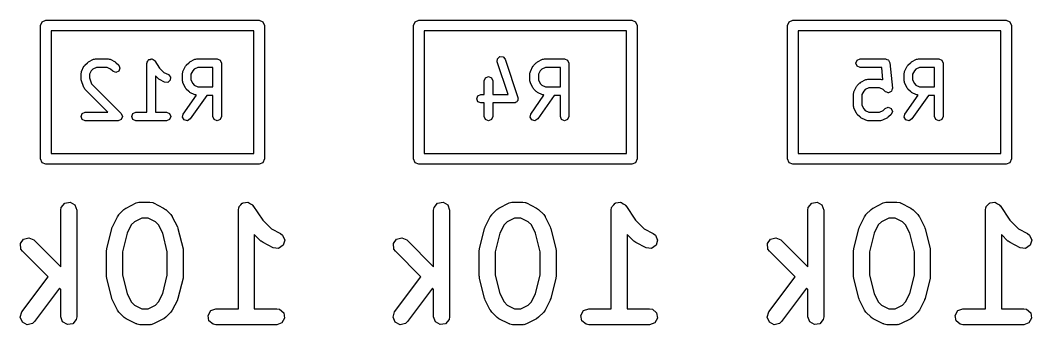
# Model space of a CAD drawing. Extents: x 0.58 to 2.6, y 0.2 to 2.14.
# Drawn here: x 1.8976 to 2.2714, y 0.2284 to 0.3407 of the extents above; entities that cross this region are included whole.
import ezdxf

# ---------------------------------------------------------------- set-up
doc = ezdxf.new("R2010")
doc.units = 0
doc.header["$MEASUREMENT"] = 0
doc.layers.add('BLACK', color=7, linetype='CONTINUOUS')

msp = doc.modelspace()

# ---------------------------------------------------------------- linework, layer by layer
at = {"layer": 'BLACK', "linetype": 'CONTINUOUS'}
for p, q in [((1.90569, 0.340171), (1.90709, 0.340748)), ((1.90709, 0.340748), (1.98583, 0.340748)), ((1.98583, 0.340748), (1.98722, 0.340171)), ((2.04349, 0.340171), (2.04488, 0.340748)), ((2.04488, 0.340748), (2.12362, 0.340748)), ((2.12362, 0.340748), (2.12501, 0.340171)), ((2.18178, 0.340171), (2.18317, 0.340748)), ((2.18317, 0.340748), (2.26191, 0.340748)), ((2.26191, 0.340748), (2.2633, 0.340171)), ((1.90512, 0.33878), (1.90569, 0.340171)), ((1.90512, 0.289567), (1.90512, 0.33878)), ((1.90906, 0.336811), (1.90906, 0.291535)), ((1.98386, 0.336811), (1.90906, 0.336811)), ((1.98386, 0.291535), (1.98386, 0.336811)), ((1.98722, 0.340171), (1.9878, 0.33878)), ((1.9878, 0.33878), (1.9878, 0.289567)), ((2.04291, 0.33878), (2.04349, 0.340171)), ((2.04291, 0.289567), (2.04291, 0.33878)), ((2.04685, 0.336811), (2.04685, 0.291535)), ((2.12165, 0.336811), (2.04685, 0.336811)), ((2.12165, 0.291535), (2.12165, 0.336811)), ((2.12501, 0.340171), (2.12559, 0.33878)), ((2.12559, 0.33878), (2.12559, 0.289567)), ((2.1812, 0.33878), (2.18178, 0.340171)), ((2.1812, 0.289567), (2.1812, 0.33878)), ((2.18514, 0.336811), (2.18514, 0.291535)), ((2.25994, 0.336811), (2.18514, 0.336811)), ((2.25994, 0.291535), (2.25994, 0.336811)), ((2.2633, 0.340171), (2.26388, 0.33878)), ((2.26388, 0.33878), (2.26388, 0.289567)), ((1.92262, 0.325191), (1.92279, 0.325387)), ((1.92279, 0.325387), (1.92466, 0.326324)), ((1.92466, 0.326324), (1.92503, 0.32635)), ((1.92503, 0.32635), (1.92537, 0.32649)), ((1.92537, 0.32649), (1.93005, 0.32649)), ((1.93005, 0.32649), (1.93039, 0.32635)), ((1.93039, 0.32635), (1.93076, 0.326324)), ((1.93076, 0.326324), (1.93263, 0.325387)), ((1.93263, 0.325387), (1.9328, 0.325191)), ((1.94444, 0.325224), (1.9447, 0.325605)), ((1.9447, 0.325605), (1.94487, 0.326029)), ((1.94487, 0.326029), (1.94502, 0.326091)), ((1.94502, 0.326091), (1.94511, 0.326226)), ((1.94511, 0.326226), (1.94556, 0.326315)), ((1.94556, 0.326315), (1.94599, 0.32649)), ((1.94599, 0.32649), (1.94614, 0.326428)), ((1.94614, 0.326428), (1.9463, 0.32646)), ((1.9463, 0.32646), (1.94668, 0.326204)), ((1.94668, 0.326204), (1.9471, 0.326029)), ((1.9471, 0.326029), (1.94716, 0.325879)), ((1.94716, 0.325879), (1.9473, 0.325789)), ((1.9473, 0.325789), (1.94909, 0.323106)), ((1.96011, 0.325191), (1.96028, 0.325387)), ((1.96028, 0.325387), (1.96216, 0.326324)), ((1.96216, 0.326324), (1.96252, 0.32635)), ((1.96252, 0.32635), (1.96286, 0.32649)), ((1.96286, 0.32649), (1.97036, 0.32649)), ((1.97036, 0.32649), (1.97147, 0.326029)), ((1.97147, 0.326029), (1.97193, 0.324915)), ((2.07385, 0.325355), (2.07394, 0.326557)), ((2.07785, 0.313367), (2.07385, 0.325355)), ((2.07394, 0.326557), (2.07485, 0.327347)), ((2.07485, 0.327347), (2.07605, 0.327261)), ((2.07605, 0.327261), (2.07684, 0.326351)), ((2.07684, 0.326351), (2.08153, 0.31229)), ((2.08853, 0.325191), (2.0887, 0.325387)), ((2.0887, 0.325387), (2.09058, 0.326324)), ((2.09058, 0.326324), (2.09094, 0.32635)), ((2.09094, 0.32635), (2.09128, 0.32649)), ((2.09128, 0.32649), (2.09878, 0.32649)), ((2.09878, 0.32649), (2.09989, 0.326029)), ((2.09989, 0.326029), (2.10036, 0.324915)), ((2.20644, 0.324915), (2.2069, 0.326029)), ((2.2069, 0.326029), (2.20801, 0.32649)), ((2.20801, 0.32649), (2.21738, 0.32649)), ((2.21738, 0.32649), (2.21787, 0.326287)), ((2.21787, 0.326287), (2.21838, 0.326134)), ((2.21838, 0.326134), (2.21842, 0.326061)), ((2.21842, 0.326061), (2.2185, 0.326029)), ((2.2185, 0.326029), (2.2187, 0.325539)), ((2.2187, 0.325539), (2.21895, 0.325072)), ((2.22682, 0.325191), (2.22699, 0.325387)), ((2.22699, 0.325387), (2.22887, 0.326324)), ((2.22887, 0.326324), (2.22923, 0.32635)), ((2.22923, 0.32635), (2.22957, 0.32649)), ((2.22957, 0.32649), (2.23707, 0.32649)), ((2.23707, 0.32649), (2.23818, 0.326029)), ((2.23818, 0.326029), (2.23864, 0.324915)), ((1.92004, 0.321166), (1.92018, 0.321505)), ((1.92018, 0.321505), (1.92021, 0.32187)), ((1.92021, 0.32187), (1.92114, 0.323745)), ((1.92114, 0.323745), (1.92134, 0.323915)), ((1.92134, 0.323915), (1.92144, 0.324154)), ((1.92144, 0.324154), (1.92238, 0.325092)), ((1.92238, 0.325092), (1.92262, 0.325191)), ((1.92385, 0.322108), (1.92319, 0.320794)), ((1.92442, 0.322684), (1.92385, 0.322108)), ((1.92574, 0.323341), (1.92442, 0.322684)), ((1.92968, 0.323341), (1.92574, 0.323341)), ((1.93099, 0.322684), (1.92968, 0.323341)), ((1.93175, 0.321927), (1.93099, 0.322684)), ((1.93286, 0.321466), (1.93175, 0.321927)), ((1.9328, 0.325191), (1.93304, 0.325092)), ((1.93398, 0.321927), (1.93286, 0.321466)), ((1.93304, 0.325092), (1.93398, 0.324154)), ((1.93398, 0.324154), (1.93444, 0.323041)), ((1.93444, 0.323041), (1.93398, 0.321927)), ((1.94441, 0.324915), (1.94448, 0.325065)), ((1.94441, 0.306805), (1.94441, 0.324915)), ((1.94448, 0.325065), (1.94444, 0.325224)), ((1.94909, 0.323106), (1.95067, 0.321523)), ((1.95067, 0.321523), (1.95232, 0.3207)), ((1.95754, 0.321166), (1.95768, 0.321505)), ((1.95768, 0.321505), (1.9577, 0.32187)), ((1.9577, 0.32187), (1.95864, 0.323745)), ((1.95864, 0.323745), (1.95884, 0.323915)), ((1.95884, 0.323915), (1.95894, 0.324154)), ((1.95894, 0.324154), (1.95987, 0.325092)), ((1.95987, 0.325092), (1.96011, 0.325191)), ((1.96134, 0.322108), (1.96069, 0.320794)), ((1.96192, 0.322684), (1.96134, 0.322108)), ((1.96323, 0.323341), (1.96192, 0.322684)), ((1.96879, 0.323341), (1.96323, 0.323341)), ((1.96879, 0.316179), (1.96879, 0.323341)), ((1.97193, 0.324915), (1.97193, 0.30523)), ((2.08596, 0.321166), (2.0861, 0.321505)), ((2.0861, 0.321505), (2.08612, 0.32187)), ((2.08612, 0.32187), (2.08706, 0.323745)), ((2.08706, 0.323745), (2.08726, 0.323915)), ((2.08726, 0.323915), (2.08736, 0.324154)), ((2.08736, 0.324154), (2.08829, 0.325092)), ((2.08829, 0.325092), (2.08853, 0.325191)), ((2.08976, 0.322108), (2.08911, 0.320794)), ((2.09034, 0.322684), (2.08976, 0.322108)), ((2.09165, 0.323341), (2.09034, 0.322684)), ((2.09721, 0.323341), (2.09165, 0.323341)), ((2.09721, 0.316179), (2.09721, 0.323341)), ((2.10036, 0.324915), (2.10036, 0.30523)), ((2.2069, 0.323802), (2.20644, 0.324915)), ((2.20801, 0.323341), (2.2069, 0.323802)), ((2.21596, 0.323341), (2.20801, 0.323341)), ((2.21642, 0.318721), (2.21596, 0.323341)), ((2.21895, 0.325072), (2.21989, 0.315698)), ((2.22425, 0.321166), (2.22439, 0.321505)), ((2.22439, 0.321505), (2.22441, 0.32187)), ((2.22441, 0.32187), (2.22535, 0.323745)), ((2.22535, 0.323745), (2.22554, 0.323915)), ((2.22554, 0.323915), (2.22564, 0.324154)), ((2.22564, 0.324154), (2.22658, 0.325092)), ((2.22658, 0.325092), (2.22682, 0.325191)), ((2.22805, 0.322108), (2.2274, 0.320794)), ((2.22863, 0.322684), (2.22805, 0.322108)), ((2.22994, 0.323341), (2.22863, 0.322684)), ((2.23549, 0.323341), (2.22994, 0.323341)), ((2.23549, 0.316179), (2.23549, 0.323341)), ((2.23864, 0.324915), (2.23864, 0.30523)), ((1.92004, 0.319291), (1.92004, 0.321166)), ((1.92014, 0.319052), (1.92004, 0.319291)), ((1.92012, 0.318793), (1.92014, 0.319052)), ((1.92106, 0.315981), (1.92012, 0.318793)), ((1.92319, 0.320794), (1.92319, 0.319547)), ((1.92319, 0.319547), (1.92393, 0.31733)), ((1.94862, 0.319115), (1.94756, 0.320176)), ((1.94756, 0.320176), (1.94756, 0.306805)), ((1.94886, 0.319016), (1.94862, 0.319115)), ((1.94903, 0.31882), (1.94886, 0.319016)), ((1.95091, 0.317883), (1.94903, 0.31882)), ((1.95211, 0.317797), (1.95091, 0.317883)), ((1.95302, 0.318587), (1.95211, 0.317797)), ((1.95232, 0.3207), (1.95311, 0.319789)), ((1.95311, 0.319789), (1.95302, 0.318587)), ((1.95754, 0.318354), (1.95754, 0.321166)), ((1.95768, 0.318015), (1.95754, 0.318354)), ((1.9577, 0.317649), (1.95768, 0.318015)), ((1.96069, 0.320794), (1.96069, 0.318725)), ((1.96069, 0.318725), (1.96134, 0.317412)), ((2.06909, 0.318354), (2.06955, 0.319467)), ((2.06909, 0.313367), (2.06909, 0.318354)), ((2.06955, 0.319467), (2.07066, 0.319929)), ((2.07066, 0.319929), (2.07177, 0.319467)), ((2.07177, 0.319467), (2.07223, 0.318354)), ((2.07223, 0.318354), (2.07223, 0.313367)), ((2.08596, 0.318354), (2.08596, 0.321166)), ((2.0861, 0.318015), (2.08596, 0.318354)), ((2.08612, 0.317649), (2.0861, 0.318015)), ((2.08911, 0.320794), (2.08911, 0.318725)), ((2.08911, 0.318725), (2.08976, 0.317412)), ((2.20807, 0.317692), (2.20824, 0.317887)), ((2.20824, 0.317887), (2.21012, 0.318825)), ((2.21012, 0.318825), (2.21048, 0.318851)), ((2.21048, 0.318851), (2.21082, 0.318991)), ((2.21082, 0.318991), (2.21551, 0.318991)), ((2.21551, 0.318991), (2.21585, 0.318851)), ((2.21585, 0.318851), (2.21621, 0.318825)), ((2.21621, 0.318825), (2.21642, 0.318721)), ((2.22425, 0.318354), (2.22425, 0.321166)), ((2.22439, 0.318015), (2.22425, 0.318354)), ((2.22441, 0.317649), (2.22439, 0.318015)), ((2.2274, 0.320794), (2.2274, 0.318725)), ((2.2274, 0.318725), (2.22805, 0.317412)), ((1.9213, 0.315704), (1.92106, 0.315981)), ((1.92144, 0.315365), (1.9213, 0.315704)), ((1.93, 0.306805), (1.92144, 0.315365)), ((1.92393, 0.31733), (1.93492, 0.306344)), ((1.95864, 0.315775), (1.9577, 0.317649)), ((1.95884, 0.315605), (1.95864, 0.315775)), ((1.95894, 0.315365), (1.95884, 0.315605)), ((1.95987, 0.314428), (1.95894, 0.315365)), ((1.96011, 0.314329), (1.95987, 0.314428)), ((1.96028, 0.314133), (1.96011, 0.314329)), ((1.96216, 0.313196), (1.96028, 0.314133)), ((1.96134, 0.317412), (1.96192, 0.316836)), ((1.96192, 0.316836), (1.96323, 0.316179)), ((1.96323, 0.316179), (1.96879, 0.316179)), ((2.08706, 0.315775), (2.08612, 0.317649)), ((2.08726, 0.315605), (2.08706, 0.315775)), ((2.08736, 0.315365), (2.08726, 0.315605)), ((2.08829, 0.314428), (2.08736, 0.315365)), ((2.08853, 0.314329), (2.08829, 0.314428)), ((2.0887, 0.314133), (2.08853, 0.314329)), ((2.09058, 0.313196), (2.0887, 0.314133)), ((2.08976, 0.317412), (2.09034, 0.316836)), ((2.09034, 0.316836), (2.09165, 0.316179)), ((2.09165, 0.316179), (2.09721, 0.316179)), ((2.20564, 0.314005), (2.20566, 0.314371)), ((2.20566, 0.314371), (2.2066, 0.316246)), ((2.2066, 0.316246), (2.2068, 0.316416)), ((2.2068, 0.316416), (2.2069, 0.316655)), ((2.2069, 0.316655), (2.20783, 0.317592)), ((2.20783, 0.317592), (2.20807, 0.317692)), ((2.2093, 0.314609), (2.20865, 0.313295)), ((2.20988, 0.315185), (2.2093, 0.314609)), ((2.21119, 0.315842), (2.20988, 0.315185)), ((2.21514, 0.315842), (2.21119, 0.315842)), ((2.21645, 0.315185), (2.21514, 0.315842)), ((2.21721, 0.314428), (2.21645, 0.315185)), ((2.21728, 0.314396), (2.21721, 0.314428)), ((2.21732, 0.314323), (2.21728, 0.314396)), ((2.21783, 0.31417), (2.21732, 0.314323)), ((2.21832, 0.313967), (2.21783, 0.31417)), ((2.21894, 0.314225), (2.21848, 0.313975)), ((2.21943, 0.314428), (2.21894, 0.314225)), ((2.21947, 0.314505), (2.21943, 0.314428)), ((2.21954, 0.314544), (2.21947, 0.314505)), ((2.21969, 0.315052), (2.21954, 0.314544)), ((2.2199, 0.315542), (2.21969, 0.315052)), ((2.21989, 0.315698), (2.21986, 0.315619)), ((2.21986, 0.315619), (2.2199, 0.315542)), ((2.22535, 0.315775), (2.22441, 0.317649)), ((2.22554, 0.315605), (2.22535, 0.315775)), ((2.22564, 0.315365), (2.22554, 0.315605)), ((2.22658, 0.314428), (2.22564, 0.315365)), ((2.22682, 0.314329), (2.22658, 0.314428)), ((2.22699, 0.314133), (2.22682, 0.314329)), ((2.22887, 0.313196), (2.22699, 0.314133)), ((2.22805, 0.317412), (2.22863, 0.316836)), ((2.22863, 0.316836), (2.22994, 0.316179)), ((2.22994, 0.316179), (2.23549, 0.316179)), ((1.95782, 0.306133), (1.9627, 0.313098)), ((1.96649, 0.313029), (1.9604, 0.304327)), ((1.96252, 0.31317), (1.96216, 0.313196)), ((1.9627, 0.313098), (1.96252, 0.31317)), ((1.96879, 0.313029), (1.96649, 0.313029)), ((1.96879, 0.30523), (1.96879, 0.313029)), ((2.06627, 0.311792), (2.06673, 0.312906)), ((2.06673, 0.310679), (2.06627, 0.311792)), ((2.06673, 0.312906), (2.06785, 0.313367)), ((2.06785, 0.310217), (2.06673, 0.310679)), ((2.06785, 0.313367), (2.06909, 0.313367)), ((2.07223, 0.313367), (2.07785, 0.313367)), ((2.08027, 0.310316), (2.08003, 0.310217)), ((2.08053, 0.310298), (2.08027, 0.310316)), ((2.08081, 0.310538), (2.08053, 0.310298)), ((2.08115, 0.310679), (2.08081, 0.310538)), ((2.08125, 0.310918), (2.08115, 0.310679)), ((2.08144, 0.311088), (2.08125, 0.310918)), ((2.08147, 0.311453), (2.08144, 0.311088)), ((2.08161, 0.311792), (2.08147, 0.311453)), ((2.08153, 0.31229), (2.08151, 0.312032)), ((2.08151, 0.312032), (2.08161, 0.311792)), ((2.08624, 0.306133), (2.09112, 0.313098)), ((2.09491, 0.313029), (2.08882, 0.304327)), ((2.09094, 0.31317), (2.09058, 0.313196)), ((2.09112, 0.313098), (2.09094, 0.31317)), ((2.09721, 0.313029), (2.09491, 0.313029)), ((2.09721, 0.30523), (2.09721, 0.313029)), ((2.2055, 0.313667), (2.20564, 0.314005)), ((2.2055, 0.30898), (2.2055, 0.313667)), ((2.20865, 0.313295), (2.20865, 0.309352)), ((2.2184, 0.313999), (2.21832, 0.313967)), ((2.21848, 0.313975), (2.2184, 0.313999)), ((2.22453, 0.306133), (2.2294, 0.313098)), ((2.2332, 0.313029), (2.22711, 0.304327)), ((2.22923, 0.31317), (2.22887, 0.313196)), ((2.2294, 0.313098), (2.22923, 0.31317)), ((2.23549, 0.313029), (2.2332, 0.313029)), ((2.23549, 0.30523), (2.23549, 0.313029)), ((1.9205, 0.306344), (1.92162, 0.306805)), ((1.92162, 0.306805), (1.93, 0.306805)), ((1.93925, 0.306344), (1.94036, 0.306805)), ((1.94036, 0.306805), (1.94441, 0.306805)), ((1.94756, 0.306805), (1.95161, 0.306805)), ((1.95161, 0.306805), (1.95273, 0.306344)), ((2.06909, 0.310217), (2.06785, 0.310217)), ((2.06909, 0.30523), (2.06909, 0.310217)), ((2.08003, 0.310217), (2.07223, 0.310217)), ((2.07223, 0.310217), (2.07223, 0.30523)), ((2.20564, 0.308641), (2.2055, 0.30898)), ((2.20566, 0.308276), (2.20564, 0.308641)), ((2.2066, 0.306401), (2.20566, 0.308276)), ((2.20865, 0.309352), (2.2093, 0.308038)), ((2.2093, 0.308038), (2.20988, 0.307462)), ((2.20988, 0.307462), (2.21119, 0.306805)), ((2.21119, 0.306805), (2.21514, 0.306805)), ((2.21514, 0.306805), (2.21645, 0.307462)), ((2.21645, 0.307462), (2.21721, 0.308219)), ((2.21721, 0.308219), (2.21832, 0.30868)), ((2.21832, 0.30868), (2.21943, 0.308219)), ((2.21943, 0.308219), (2.2199, 0.307105)), ((2.2199, 0.307105), (2.21943, 0.305992)), ((1.92004, 0.30523), (1.9205, 0.306344)), ((1.9205, 0.304117), (1.92004, 0.30523)), ((1.92162, 0.303656), (1.9205, 0.304117)), ((1.9338, 0.303656), (1.92162, 0.303656)), ((1.93492, 0.304117), (1.9338, 0.303656)), ((1.93492, 0.306344), (1.93538, 0.30523)), ((1.93538, 0.30523), (1.93492, 0.304117)), ((1.93879, 0.30523), (1.93925, 0.306344)), ((1.93925, 0.304117), (1.93879, 0.30523)), ((1.94036, 0.303656), (1.93925, 0.304117)), ((1.94599, 0.303656), (1.94036, 0.303656)), ((1.95161, 0.303656), (1.94599, 0.303656)), ((1.95273, 0.304117), (1.95161, 0.303656)), ((1.95273, 0.306344), (1.95319, 0.30523)), ((1.95319, 0.30523), (1.95273, 0.304117)), ((1.95756, 0.304957), (1.95782, 0.306133)), ((1.95821, 0.30394), (1.95756, 0.304957)), ((1.95938, 0.30368), (1.95821, 0.30394)), ((1.9604, 0.304327), (1.95938, 0.30368)), ((1.96925, 0.304117), (1.96879, 0.30523)), ((1.97036, 0.303656), (1.96925, 0.304117)), ((1.97147, 0.304117), (1.97036, 0.303656)), ((1.97193, 0.30523), (1.97147, 0.304117)), ((2.06955, 0.304117), (2.06909, 0.30523)), ((2.07066, 0.303656), (2.06955, 0.304117)), ((2.07177, 0.304117), (2.07066, 0.303656)), ((2.07223, 0.30523), (2.07177, 0.304117)), ((2.08598, 0.304957), (2.08624, 0.306133)), ((2.08663, 0.30394), (2.08598, 0.304957)), ((2.08781, 0.30368), (2.08663, 0.30394)), ((2.08882, 0.304327), (2.08781, 0.30368)), ((2.09767, 0.304117), (2.09721, 0.30523)), ((2.09878, 0.303656), (2.09767, 0.304117)), ((2.09989, 0.304117), (2.09878, 0.303656)), ((2.10036, 0.30523), (2.09989, 0.304117)), ((2.2068, 0.306231), (2.2066, 0.306401)), ((2.2069, 0.305992), (2.2068, 0.306231)), ((2.20783, 0.305054), (2.2069, 0.305992)), ((2.20807, 0.304955), (2.20783, 0.305054)), ((2.20824, 0.304759), (2.20807, 0.304955)), ((2.21012, 0.303822), (2.20824, 0.304759)), ((2.21048, 0.303796), (2.21012, 0.303822)), ((2.21082, 0.303656), (2.21048, 0.303796)), ((2.21551, 0.303656), (2.21082, 0.303656)), ((2.21585, 0.303796), (2.21551, 0.303656)), ((2.21621, 0.303822), (2.21585, 0.303796)), ((2.21809, 0.304759), (2.21621, 0.303822)), ((2.21826, 0.304955), (2.21809, 0.304759)), ((2.2185, 0.305054), (2.21826, 0.304955)), ((2.21943, 0.305992), (2.2185, 0.305054)), ((2.22427, 0.304957), (2.22453, 0.306133)), ((2.22492, 0.30394), (2.22427, 0.304957)), ((2.22609, 0.30368), (2.22492, 0.30394)), ((2.22711, 0.304327), (2.22609, 0.30368)), ((2.23596, 0.304117), (2.23549, 0.30523)), ((2.23707, 0.303656), (2.23596, 0.304117)), ((2.23818, 0.304117), (2.23707, 0.303656)), ((2.23864, 0.30523), (2.23818, 0.304117)), ((1.90569, 0.288175), (1.90512, 0.289567)), ((1.90512, 0.289567), (1.90512, 0.289567)), ((1.90709, 0.287598), (1.90569, 0.288175)), ((1.90906, 0.291535), (1.98386, 0.291535)), ((1.98722, 0.288175), (1.98583, 0.287598)), ((1.9878, 0.289567), (1.98722, 0.288175)), ((2.04349, 0.288175), (2.04291, 0.289567)), ((2.04488, 0.287598), (2.04349, 0.288175)), ((2.04685, 0.291535), (2.12165, 0.291535)), ((2.12501, 0.288175), (2.12362, 0.287598)), ((2.12559, 0.289567), (2.12501, 0.288175)), ((2.18178, 0.288175), (2.1812, 0.289567)), ((2.18317, 0.287598), (2.18178, 0.288175)), ((2.18514, 0.291535), (2.25994, 0.291535)), ((2.2633, 0.288175), (2.26191, 0.287598)), ((2.26388, 0.289567), (2.2633, 0.288175)), ((1.98583, 0.287598), (1.90709, 0.287598)), ((2.12362, 0.287598), (2.04488, 0.287598)), ((2.26191, 0.287598), (2.18317, 0.287598)), ((1.91275, 0.271686), (1.91405, 0.273234)), ((1.91405, 0.273234), (1.91604, 0.273584)), ((1.91604, 0.273584), (1.91778, 0.272574)), ((1.9367, 0.271443), (1.94045, 0.273317)), ((1.94045, 0.273317), (1.94143, 0.27361)), ((1.94143, 0.27361), (1.9416, 0.273569)), ((1.9416, 0.273569), (1.94177, 0.273629)), ((1.94177, 0.273629), (1.94552, 0.273629)), ((1.94552, 0.273629), (1.94653, 0.273451)), ((1.94653, 0.273451), (1.94666, 0.273338)), ((1.94666, 0.273338), (1.94684, 0.273317)), ((1.94684, 0.273317), (1.95059, 0.271443)), ((1.97911, 0.272577), (1.97966, 0.273234)), ((1.97966, 0.273234), (1.97983, 0.273263)), ((1.97983, 0.273263), (1.97995, 0.27338)), ((1.97995, 0.27338), (1.98081, 0.273436)), ((1.98081, 0.273436), (1.98165, 0.273584)), ((1.98165, 0.273584), (1.9818, 0.273499)), ((1.9818, 0.273499), (1.98197, 0.27351)), ((1.98197, 0.27351), (1.98266, 0.273003)), ((1.98266, 0.273003), (1.9834, 0.272574)), ((2.05054, 0.271686), (2.05184, 0.273234)), ((2.05184, 0.273234), (2.05383, 0.273584)), ((2.05383, 0.273584), (2.05558, 0.272574)), ((2.07449, 0.271443), (2.07824, 0.273317)), ((2.07824, 0.273317), (2.07923, 0.27361)), ((2.07923, 0.27361), (2.0794, 0.273569)), ((2.0794, 0.273569), (2.07957, 0.273629)), ((2.07957, 0.273629), (2.08331, 0.273629)), ((2.08331, 0.273629), (2.08432, 0.273451)), ((2.08432, 0.273451), (2.08446, 0.273338)), ((2.08446, 0.273338), (2.08464, 0.273317)), ((2.08464, 0.273317), (2.08838, 0.271443)), ((2.11691, 0.272577), (2.11746, 0.273234)), ((2.11746, 0.273234), (2.11763, 0.273263)), ((2.11763, 0.273263), (2.11775, 0.27338)), ((2.11775, 0.27338), (2.1186, 0.273436)), ((2.1186, 0.273436), (2.11945, 0.273584)), ((2.11945, 0.273584), (2.11959, 0.273499)), ((2.11959, 0.273499), (2.11976, 0.27351)), ((2.11976, 0.27351), (2.12045, 0.273003)), ((2.12045, 0.273003), (2.1212, 0.272574)), ((2.18883, 0.271686), (2.19013, 0.273234)), ((2.19013, 0.273234), (2.19212, 0.273584)), ((2.19212, 0.273584), (2.19387, 0.272574)), ((2.21278, 0.271443), (2.21653, 0.273317)), ((2.21653, 0.273317), (2.21751, 0.27361)), ((2.21751, 0.27361), (2.21769, 0.273569)), ((2.21769, 0.273569), (2.21785, 0.273629)), ((2.21785, 0.273629), (2.2216, 0.273629)), ((2.2216, 0.273629), (2.22261, 0.273451)), ((2.22261, 0.273451), (2.22275, 0.273338)), ((2.22275, 0.273338), (2.22292, 0.273317)), ((2.22292, 0.273317), (2.22667, 0.271443)), ((2.2552, 0.272577), (2.25575, 0.273234)), ((2.25575, 0.273234), (2.25591, 0.273263)), ((2.25591, 0.273263), (2.25604, 0.27338)), ((2.25604, 0.27338), (2.25689, 0.273436)), ((2.25689, 0.273436), (2.25774, 0.273584)), ((2.25774, 0.273584), (2.25788, 0.273499)), ((2.25788, 0.273499), (2.25805, 0.27351)), ((2.25805, 0.27351), (2.25874, 0.273003)), ((2.25874, 0.273003), (2.25948, 0.272574)), ((1.91257, 0.270676), (1.91275, 0.271686)), ((1.91257, 0.249684), (1.91257, 0.270676)), ((1.91778, 0.272574), (1.91848, 0.270676)), ((1.91848, 0.270676), (1.91848, 0.231306)), ((1.93406, 0.269015), (1.93593, 0.27089)), ((1.93593, 0.27089), (1.93666, 0.271396)), ((1.93666, 0.271396), (1.9367, 0.271443)), ((1.95059, 0.271443), (1.9513, 0.270917)), ((1.9513, 0.270917), (1.95136, 0.27089)), ((1.95136, 0.27089), (1.95323, 0.269015)), ((1.97819, 0.270676), (1.97837, 0.271686)), ((1.97819, 0.234259), (1.97819, 0.270676)), ((1.97837, 0.271686), (1.97847, 0.271816)), ((1.97847, 0.271816), (1.97849, 0.271985)), ((1.97849, 0.271985), (1.97911, 0.272577)), ((1.9834, 0.272574), (1.98346, 0.272415)), ((1.98346, 0.272415), (1.9836, 0.272314)), ((1.9836, 0.272314), (1.98718, 0.266933)), ((2.05037, 0.270676), (2.05054, 0.271686)), ((2.05037, 0.249684), (2.05037, 0.270676)), ((2.05558, 0.272574), (2.05627, 0.270676)), ((2.05627, 0.270676), (2.05627, 0.231306)), ((2.07185, 0.269015), (2.07373, 0.27089)), ((2.07373, 0.27089), (2.07445, 0.271396)), ((2.07445, 0.271396), (2.07449, 0.271443)), ((2.08838, 0.271443), (2.08909, 0.270917)), ((2.08909, 0.270917), (2.08915, 0.27089)), ((2.08915, 0.27089), (2.09103, 0.269015)), ((2.11598, 0.270676), (2.11616, 0.271686)), ((2.11598, 0.234259), (2.11598, 0.270676)), ((2.11616, 0.271686), (2.11627, 0.271816)), ((2.11627, 0.271816), (2.11629, 0.271985)), ((2.11629, 0.271985), (2.11691, 0.272577)), ((2.1212, 0.272574), (2.12126, 0.272415)), ((2.12126, 0.272415), (2.12139, 0.272314)), ((2.12139, 0.272314), (2.12498, 0.266933)), ((2.18865, 0.270676), (2.18883, 0.271686)), ((2.18865, 0.249684), (2.18865, 0.270676)), ((2.19387, 0.272574), (2.19456, 0.270676)), ((2.19456, 0.270676), (2.19456, 0.231306)), ((2.21014, 0.269015), (2.21202, 0.27089)), ((2.21202, 0.27089), (2.21274, 0.271396)), ((2.21274, 0.271396), (2.21278, 0.271443)), ((2.22667, 0.271443), (2.22738, 0.270917)), ((2.22738, 0.270917), (2.22744, 0.27089)), ((2.22744, 0.27089), (2.22931, 0.269015)), ((2.25427, 0.270676), (2.25445, 0.271686)), ((2.25427, 0.234259), (2.25427, 0.270676)), ((2.25445, 0.271686), (2.25456, 0.271816)), ((2.25456, 0.271816), (2.25458, 0.271985)), ((2.25458, 0.271985), (2.2552, 0.272577)), ((2.25948, 0.272574), (2.25954, 0.272415)), ((2.25954, 0.272415), (2.25968, 0.272314)), ((2.25968, 0.272314), (2.26327, 0.266933)), ((1.93163, 0.264498), (1.9335, 0.268247)), ((1.9335, 0.268247), (1.93403, 0.268956)), ((1.93403, 0.268956), (1.93406, 0.269015)), ((1.93977, 0.266375), (1.93857, 0.265178)), ((1.94247, 0.267724), (1.93977, 0.266375)), ((1.94482, 0.267724), (1.94247, 0.267724)), ((1.94752, 0.266375), (1.94482, 0.267724)), ((1.94872, 0.265178), (1.94752, 0.266375)), ((1.95323, 0.269015), (1.95374, 0.268292)), ((1.95374, 0.268292), (1.95378, 0.268247)), ((1.95378, 0.268247), (1.95566, 0.264498)), ((1.98718, 0.266933), (1.99039, 0.263729)), ((2.06942, 0.264498), (2.0713, 0.268247)), ((2.0713, 0.268247), (2.07183, 0.268956)), ((2.07183, 0.268956), (2.07185, 0.269015)), ((2.07756, 0.266375), (2.07637, 0.265178)), ((2.08026, 0.267724), (2.07756, 0.266375)), ((2.08262, 0.267724), (2.08026, 0.267724)), ((2.08532, 0.266375), (2.08262, 0.267724)), ((2.08651, 0.265178), (2.08532, 0.266375)), ((2.09103, 0.269015), (2.09153, 0.268292)), ((2.09153, 0.268292), (2.09158, 0.268247)), ((2.09158, 0.268247), (2.09345, 0.264498)), ((2.12498, 0.266933), (2.12818, 0.263729)), ((2.20771, 0.264498), (2.20959, 0.268247)), ((2.20959, 0.268247), (2.21011, 0.268956)), ((2.21011, 0.268956), (2.21014, 0.269015)), ((2.21585, 0.266375), (2.21465, 0.265178)), ((2.21855, 0.267724), (2.21585, 0.266375)), ((2.2209, 0.267724), (2.21855, 0.267724)), ((2.2236, 0.266375), (2.2209, 0.267724)), ((2.2248, 0.265178), (2.2236, 0.266375)), ((2.22931, 0.269015), (2.22982, 0.268292)), ((2.22982, 0.268292), (2.22987, 0.268247)), ((2.22987, 0.268247), (2.23174, 0.264498)), ((2.26327, 0.266933), (2.26647, 0.263729)), ((1.92953, 0.256394), (1.93141, 0.263894)), ((1.93141, 0.263894), (1.93161, 0.264359)), ((1.93161, 0.264359), (1.93163, 0.264498)), ((1.93706, 0.262147), (1.93535, 0.255315)), ((1.93857, 0.265178), (1.93706, 0.262147)), ((1.95023, 0.262147), (1.94872, 0.265178)), ((1.95194, 0.255315), (1.95023, 0.262147)), ((1.95566, 0.264498), (1.9558, 0.264009)), ((1.9558, 0.264009), (1.95588, 0.263894)), ((1.95588, 0.263894), (1.95776, 0.256394)), ((1.99039, 0.263729), (1.99371, 0.262069)), ((1.99371, 0.262069), (1.99453, 0.261458)), ((2.06733, 0.256394), (2.0692, 0.263894)), ((2.0692, 0.263894), (2.06941, 0.264359)), ((2.06941, 0.264359), (2.06942, 0.264498)), ((2.07485, 0.262147), (2.07314, 0.255315)), ((2.07637, 0.265178), (2.07485, 0.262147)), ((2.08803, 0.262147), (2.08651, 0.265178)), ((2.08974, 0.255315), (2.08803, 0.262147)), ((2.09345, 0.264498), (2.0936, 0.264009)), ((2.0936, 0.264009), (2.09368, 0.263894)), ((2.09368, 0.263894), (2.09555, 0.256394)), ((2.12818, 0.263729), (2.1315, 0.262069)), ((2.1315, 0.262069), (2.13233, 0.261458)), ((2.20561, 0.256394), (2.20749, 0.263894)), ((2.20749, 0.263894), (2.2077, 0.264359)), ((2.2077, 0.264359), (2.20771, 0.264498)), ((2.21314, 0.262147), (2.21143, 0.255315)), ((2.21465, 0.265178), (2.21314, 0.262147)), ((2.22632, 0.262147), (2.2248, 0.265178)), ((2.22802, 0.255315), (2.22632, 0.262147)), ((2.23174, 0.264498), (2.23189, 0.264009)), ((2.23189, 0.264009), (2.23197, 0.263894)), ((2.23197, 0.263894), (2.23384, 0.256394)), ((2.26647, 0.263729), (2.26979, 0.262069)), ((2.26979, 0.262069), (2.27062, 0.261458)), ((1.89767, 0.258317), (1.89883, 0.259972)), ((1.89785, 0.256305), (1.89767, 0.258317)), ((1.89883, 0.259972), (1.90078, 0.260495)), ((1.90078, 0.260495), (1.90261, 0.259641)), ((1.90261, 0.259641), (1.91257, 0.249684)), ((1.98655, 0.259215), (1.98409, 0.261673)), ((1.98409, 0.261673), (1.98409, 0.234259)), ((1.98661, 0.259188), (1.98655, 0.259215)), ((1.98732, 0.258662), (1.98661, 0.259188)), ((1.99107, 0.256787), (1.98732, 0.258662)), ((1.99453, 0.261458), (1.99534, 0.259605)), ((1.99534, 0.259605), (1.99476, 0.257669)), ((2.03547, 0.258317), (2.03663, 0.259972)), ((2.03564, 0.256305), (2.03547, 0.258317)), ((2.03663, 0.259972), (2.03858, 0.260495)), ((2.03858, 0.260495), (2.04041, 0.259641)), ((2.04041, 0.259641), (2.05037, 0.249684)), ((2.12435, 0.259215), (2.12189, 0.261673)), ((2.12189, 0.261673), (2.12189, 0.234259)), ((2.1244, 0.259188), (2.12435, 0.259215)), ((2.12511, 0.258662), (2.1244, 0.259188)), ((2.12886, 0.256787), (2.12511, 0.258662)), ((2.13233, 0.261458), (2.13313, 0.259605)), ((2.13313, 0.259605), (2.13256, 0.257669)), ((2.17376, 0.258317), (2.17491, 0.259972)), ((2.17393, 0.256305), (2.17376, 0.258317)), ((2.17491, 0.259972), (2.17686, 0.260495)), ((2.17686, 0.260495), (2.1787, 0.259641)), ((2.1787, 0.259641), (2.18865, 0.249684)), ((2.26263, 0.259215), (2.26018, 0.261673)), ((2.26018, 0.261673), (2.26018, 0.234259)), ((2.26269, 0.259188), (2.26263, 0.259215)), ((2.2634, 0.258662), (2.26269, 0.259188)), ((2.26715, 0.256787), (2.2634, 0.258662)), ((2.27062, 0.261458), (2.27142, 0.259605)), ((2.27142, 0.259605), (2.27084, 0.257669)), ((1.89844, 0.255465), (1.89785, 0.256305)), ((1.90787, 0.246027), (1.89844, 0.255465)), ((1.92944, 0.255678), (1.92955, 0.256259)), ((1.92944, 0.246304), (1.92944, 0.255678)), ((1.92955, 0.256259), (1.92953, 0.256394)), ((1.93535, 0.255315), (1.93535, 0.246668)), ((1.95194, 0.246668), (1.95194, 0.255315)), ((1.95776, 0.256394), (1.9578, 0.255807)), ((1.9578, 0.255807), (1.95785, 0.255678)), ((1.95785, 0.255678), (1.95785, 0.246304)), ((1.99307, 0.256556), (1.99107, 0.256787)), ((1.99476, 0.257669), (1.99307, 0.256556)), ((2.03623, 0.255465), (2.03564, 0.256305)), ((2.04567, 0.246027), (2.03623, 0.255465)), ((2.06724, 0.255678), (2.06734, 0.256259)), ((2.06724, 0.246304), (2.06724, 0.255678)), ((2.06734, 0.256259), (2.06733, 0.256394)), ((2.07314, 0.255315), (2.07314, 0.246668)), ((2.08974, 0.246668), (2.08974, 0.255315)), ((2.09555, 0.256394), (2.09559, 0.255807)), ((2.09559, 0.255807), (2.09564, 0.255678)), ((2.09564, 0.255678), (2.09564, 0.246304)), ((2.13087, 0.256556), (2.12886, 0.256787)), ((2.13256, 0.257669), (2.13087, 0.256556)), ((2.17452, 0.255465), (2.17393, 0.256305)), ((2.18396, 0.246027), (2.17452, 0.255465)), ((2.20553, 0.255678), (2.20563, 0.256259)), ((2.20553, 0.246304), (2.20553, 0.255678)), ((2.20563, 0.256259), (2.20561, 0.256394)), ((2.21143, 0.255315), (2.21143, 0.246668)), ((2.22802, 0.246668), (2.22802, 0.255315)), ((2.23384, 0.256394), (2.23388, 0.255807)), ((2.23388, 0.255807), (2.23393, 0.255678)), ((2.23393, 0.255678), (2.23393, 0.246304)), ((2.26916, 0.256556), (2.26715, 0.256787)), ((2.27084, 0.257669), (2.26916, 0.256556)), ((1.89816, 0.233078), (1.90787, 0.246027)), ((1.92949, 0.246176), (1.92944, 0.246304)), ((1.92953, 0.245588), (1.92949, 0.246176)), ((1.93141, 0.238089), (1.92953, 0.245588)), ((1.93535, 0.246668), (1.93706, 0.239836)), ((1.95023, 0.239836), (1.95194, 0.246668)), ((1.95776, 0.245588), (1.95588, 0.238089)), ((1.95785, 0.246304), (1.95774, 0.245724)), ((1.95774, 0.245724), (1.95776, 0.245588)), ((2.03596, 0.233078), (2.04567, 0.246027)), ((2.06729, 0.246176), (2.06724, 0.246304)), ((2.06733, 0.245588), (2.06729, 0.246176)), ((2.0692, 0.238089), (2.06733, 0.245588)), ((2.07314, 0.246668), (2.07485, 0.239836)), ((2.08803, 0.239836), (2.08974, 0.246668)), ((2.09555, 0.245588), (2.09368, 0.238089)), ((2.09564, 0.246304), (2.09554, 0.245724)), ((2.09554, 0.245724), (2.09555, 0.245588)), ((2.17425, 0.233078), (2.18396, 0.246027)), ((2.20557, 0.246176), (2.20553, 0.246304)), ((2.20561, 0.245588), (2.20557, 0.246176)), ((2.20749, 0.238089), (2.20561, 0.245588)), ((2.21143, 0.246668), (2.21314, 0.239836)), ((2.22632, 0.239836), (2.22802, 0.246668)), ((2.23384, 0.245588), (2.23197, 0.238089)), ((2.23393, 0.246304), (2.23383, 0.245724)), ((2.23383, 0.245724), (2.23384, 0.245588)), ((1.91209, 0.241809), (1.90289, 0.229535)), ((1.91257, 0.241332), (1.91209, 0.241809)), ((1.91257, 0.231306), (1.91257, 0.241332)), ((1.93706, 0.239836), (1.93857, 0.236805)), ((1.94872, 0.236805), (1.95023, 0.239836)), ((2.04989, 0.241809), (2.04068, 0.229535)), ((2.05037, 0.241332), (2.04989, 0.241809)), ((2.05037, 0.231306), (2.05037, 0.241332)), ((2.07485, 0.239836), (2.07637, 0.236805)), ((2.08651, 0.236805), (2.08803, 0.239836)), ((2.18818, 0.241809), (2.17897, 0.229535)), ((2.18865, 0.241332), (2.18818, 0.241809)), ((2.18865, 0.231306), (2.18865, 0.241332)), ((2.21314, 0.239836), (2.21465, 0.236805)), ((2.2248, 0.236805), (2.22632, 0.239836)), ((1.93148, 0.237973), (1.93141, 0.238089)), ((1.93163, 0.237485), (1.93148, 0.237973)), ((1.9335, 0.233735), (1.93163, 0.237485)), ((1.93857, 0.236805), (1.93977, 0.235608)), ((1.93977, 0.235608), (1.94247, 0.234259)), ((1.94482, 0.234259), (1.94752, 0.235608)), ((1.94752, 0.235608), (1.94872, 0.236805)), ((1.95566, 0.237485), (1.95378, 0.233735)), ((1.95568, 0.237624), (1.95566, 0.237485)), ((1.95588, 0.238089), (1.95568, 0.237624)), ((2.06928, 0.237973), (2.0692, 0.238089)), ((2.06942, 0.237485), (2.06928, 0.237973)), ((2.0713, 0.233735), (2.06942, 0.237485)), ((2.07637, 0.236805), (2.07756, 0.235608)), ((2.07756, 0.235608), (2.08026, 0.234259)), ((2.08262, 0.234259), (2.08531, 0.235608)), ((2.08531, 0.235608), (2.08651, 0.236805)), ((2.09345, 0.237485), (2.09158, 0.233735)), ((2.09347, 0.237624), (2.09345, 0.237485)), ((2.09368, 0.238089), (2.09347, 0.237624)), ((2.20757, 0.237973), (2.20749, 0.238089)), ((2.20771, 0.237485), (2.20757, 0.237973)), ((2.20959, 0.233735), (2.20771, 0.237485)), ((2.21465, 0.236805), (2.21585, 0.235608)), ((2.21585, 0.235608), (2.21855, 0.234259)), ((2.2209, 0.234259), (2.2236, 0.235608)), ((2.2236, 0.235608), (2.2248, 0.236805)), ((2.23174, 0.237485), (2.22987, 0.233735)), ((2.23176, 0.237624), (2.23174, 0.237485)), ((2.23197, 0.238089), (2.23176, 0.237624)), ((1.89758, 0.231145), (1.89816, 0.233078)), ((1.93355, 0.233691), (1.9335, 0.233735)), ((1.93406, 0.232968), (1.93355, 0.233691)), ((1.93593, 0.231093), (1.93406, 0.232968)), ((1.94247, 0.234259), (1.94482, 0.234259)), ((1.95323, 0.232968), (1.95136, 0.231093)), ((1.95326, 0.233026), (1.95323, 0.232968)), ((1.95378, 0.233735), (1.95326, 0.233026)), ((1.96698, 0.231819), (1.96799, 0.233568)), ((1.96733, 0.22983), (1.96698, 0.231819)), ((1.96799, 0.233568), (1.96989, 0.234259)), ((1.96989, 0.234259), (1.97819, 0.234259)), ((1.98409, 0.234259), (1.99239, 0.234259)), ((1.99239, 0.234259), (1.9934, 0.234081)), ((1.9934, 0.234081), (1.99495, 0.232783)), ((1.99495, 0.232783), (1.9953, 0.230794)), ((2.03537, 0.231145), (2.03596, 0.233078)), ((2.07135, 0.233691), (2.0713, 0.233735)), ((2.07185, 0.232968), (2.07135, 0.233691)), ((2.07373, 0.231093), (2.07185, 0.232968)), ((2.08026, 0.234259), (2.08262, 0.234259)), ((2.09103, 0.232968), (2.08915, 0.231093)), ((2.09105, 0.233026), (2.09103, 0.232968)), ((2.09158, 0.233735), (2.09105, 0.233026)), ((2.10478, 0.231819), (2.10579, 0.233568)), ((2.10513, 0.22983), (2.10478, 0.231819)), ((2.10579, 0.233568), (2.10769, 0.234259)), ((2.10769, 0.234259), (2.11598, 0.234259)), ((2.12189, 0.234259), (2.13018, 0.234259)), ((2.13018, 0.234259), (2.13119, 0.234081)), ((2.13119, 0.234081), (2.13274, 0.232783)), ((2.13274, 0.232783), (2.13309, 0.230794)), ((2.17366, 0.231145), (2.17425, 0.233078)), ((2.20963, 0.233691), (2.20959, 0.233735)), ((2.21014, 0.232968), (2.20963, 0.233691)), ((2.21201, 0.231093), (2.21014, 0.232968)), ((2.21855, 0.234259), (2.2209, 0.234259)), ((2.22931, 0.232968), (2.22744, 0.231093)), ((2.22934, 0.233026), (2.22931, 0.232968)), ((2.22987, 0.233735), (2.22934, 0.233026)), ((2.24307, 0.231819), (2.24408, 0.233568)), ((2.24342, 0.22983), (2.24307, 0.231819)), ((2.24408, 0.233568), (2.24597, 0.234259)), ((2.24597, 0.234259), (2.25427, 0.234259)), ((2.26018, 0.234259), (2.26847, 0.234259)), ((2.26847, 0.234259), (2.26948, 0.234081)), ((2.26948, 0.234081), (2.27103, 0.232783)), ((2.27103, 0.232783), (2.27138, 0.230794)), ((1.89837, 0.229288), (1.89758, 0.231145)), ((1.90017, 0.228375), (1.89837, 0.229288)), ((1.90214, 0.228834), (1.90017, 0.228375)), ((1.90289, 0.229535), (1.90214, 0.228834)), ((1.91326, 0.229408), (1.91257, 0.231306)), ((1.91501, 0.228398), (1.91326, 0.229408)), ((1.917, 0.228749), (1.91501, 0.228398)), ((1.9183, 0.230296), (1.917, 0.228749)), ((1.91848, 0.231306), (1.9183, 0.230296)), ((1.93599, 0.231066), (1.93593, 0.231093)), ((1.9367, 0.23054), (1.93599, 0.231066)), ((1.94045, 0.228665), (1.9367, 0.23054)), ((1.94062, 0.228645), (1.94045, 0.228665)), ((1.94076, 0.228532), (1.94062, 0.228645)), ((1.94177, 0.228354), (1.94076, 0.228532)), ((1.94552, 0.228354), (1.94177, 0.228354)), ((1.94569, 0.228414), (1.94552, 0.228354)), ((1.94586, 0.228373), (1.94569, 0.228414)), ((1.94684, 0.228665), (1.94586, 0.228373)), ((1.95059, 0.23054), (1.94684, 0.228665)), ((1.95063, 0.230587), (1.95059, 0.23054)), ((1.95136, 0.231093), (1.95063, 0.230587)), ((1.96888, 0.228532), (1.96733, 0.22983)), ((1.96989, 0.228354), (1.96888, 0.228532)), ((1.99239, 0.228354), (1.96989, 0.228354)), ((1.99429, 0.229044), (1.99239, 0.228354)), ((1.9953, 0.230794), (1.99429, 0.229044)), ((2.03617, 0.229288), (2.03537, 0.231145)), ((2.03797, 0.228375), (2.03617, 0.229288)), ((2.03993, 0.228834), (2.03797, 0.228375)), ((2.04068, 0.229535), (2.03993, 0.228834)), ((2.05106, 0.229408), (2.05037, 0.231306)), ((2.05281, 0.228398), (2.05106, 0.229408)), ((2.05479, 0.228749), (2.05281, 0.228398)), ((2.05609, 0.230296), (2.05479, 0.228749)), ((2.05627, 0.231306), (2.05609, 0.230296)), ((2.07379, 0.231066), (2.07373, 0.231093)), ((2.07449, 0.23054), (2.07379, 0.231066)), ((2.07824, 0.228665), (2.07449, 0.23054)), ((2.07842, 0.228645), (2.07824, 0.228665)), ((2.07856, 0.228532), (2.07842, 0.228645)), ((2.07957, 0.228354), (2.07856, 0.228532)), ((2.08331, 0.228354), (2.07957, 0.228354)), ((2.08348, 0.228414), (2.08331, 0.228354)), ((2.08365, 0.228373), (2.08348, 0.228414)), ((2.08464, 0.228665), (2.08365, 0.228373)), ((2.08838, 0.23054), (2.08464, 0.228665)), ((2.08843, 0.230587), (2.08838, 0.23054)), ((2.08915, 0.231093), (2.08843, 0.230587)), ((2.10668, 0.228532), (2.10513, 0.22983)), ((2.10769, 0.228354), (2.10668, 0.228532)), ((2.13018, 0.228354), (2.10769, 0.228354)), ((2.13208, 0.229044), (2.13018, 0.228354)), ((2.13309, 0.230794), (2.13208, 0.229044)), ((2.17445, 0.229288), (2.17366, 0.231145)), ((2.17625, 0.228375), (2.17445, 0.229288)), ((2.17822, 0.228834), (2.17625, 0.228375)), ((2.17897, 0.229535), (2.17822, 0.228834)), ((2.18934, 0.229408), (2.18865, 0.231306)), ((2.19109, 0.228398), (2.18934, 0.229408)), ((2.19308, 0.228749), (2.19109, 0.228398)), ((2.19438, 0.230296), (2.19308, 0.228749)), ((2.19456, 0.231306), (2.19438, 0.230296)), ((2.21207, 0.231066), (2.21201, 0.231093)), ((2.21278, 0.23054), (2.21207, 0.231066)), ((2.21653, 0.228665), (2.21278, 0.23054)), ((2.21671, 0.228645), (2.21653, 0.228665)), ((2.21684, 0.228532), (2.21671, 0.228645)), ((2.21785, 0.228354), (2.21684, 0.228532)), ((2.2216, 0.228354), (2.21785, 0.228354)), ((2.22177, 0.228414), (2.2216, 0.228354)), ((2.22194, 0.228373), (2.22177, 0.228414)), ((2.22292, 0.228665), (2.22194, 0.228373)), ((2.22667, 0.23054), (2.22292, 0.228665)), ((2.22672, 0.230587), (2.22667, 0.23054)), ((2.22744, 0.231093), (2.22672, 0.230587)), ((2.24496, 0.228532), (2.24342, 0.22983)), ((2.24597, 0.228354), (2.24496, 0.228532)), ((2.26847, 0.228354), (2.24597, 0.228354)), ((2.27037, 0.229044), (2.26847, 0.228354)), ((2.27138, 0.230794), (2.27037, 0.229044))]:
    msp.add_line(p, q, dxfattribs=at)

doc.saveas('drawing.dxf')
